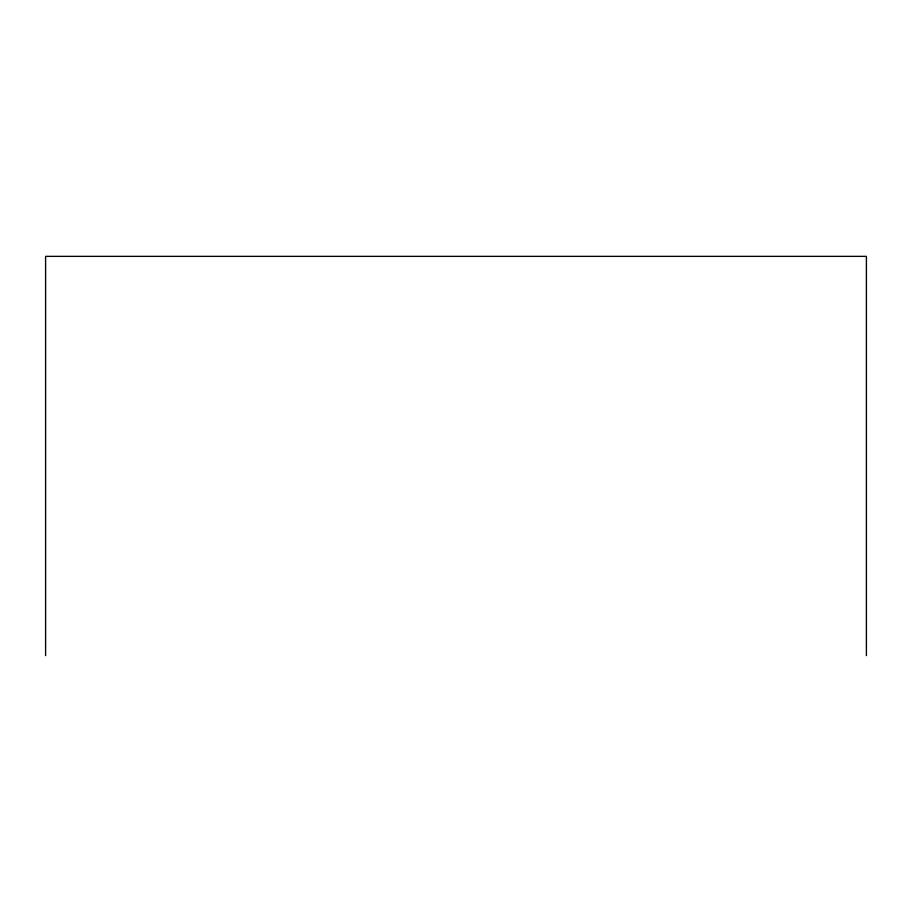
<?xml version="1.0" encoding="UTF-8"?>
<svg xmlns="http://www.w3.org/2000/svg" width="912" height="912" viewBox="0 0 912 912"><rect width="100%" height="100%" fill="white"/><g stroke="black" fill="none" stroke-linecap="round" stroke-linejoin="round"><path stroke-width="1.37" d="M866.4 655.637L866.4 256.363L45.6 256.363L45.6 655.637"/></g></svg>
